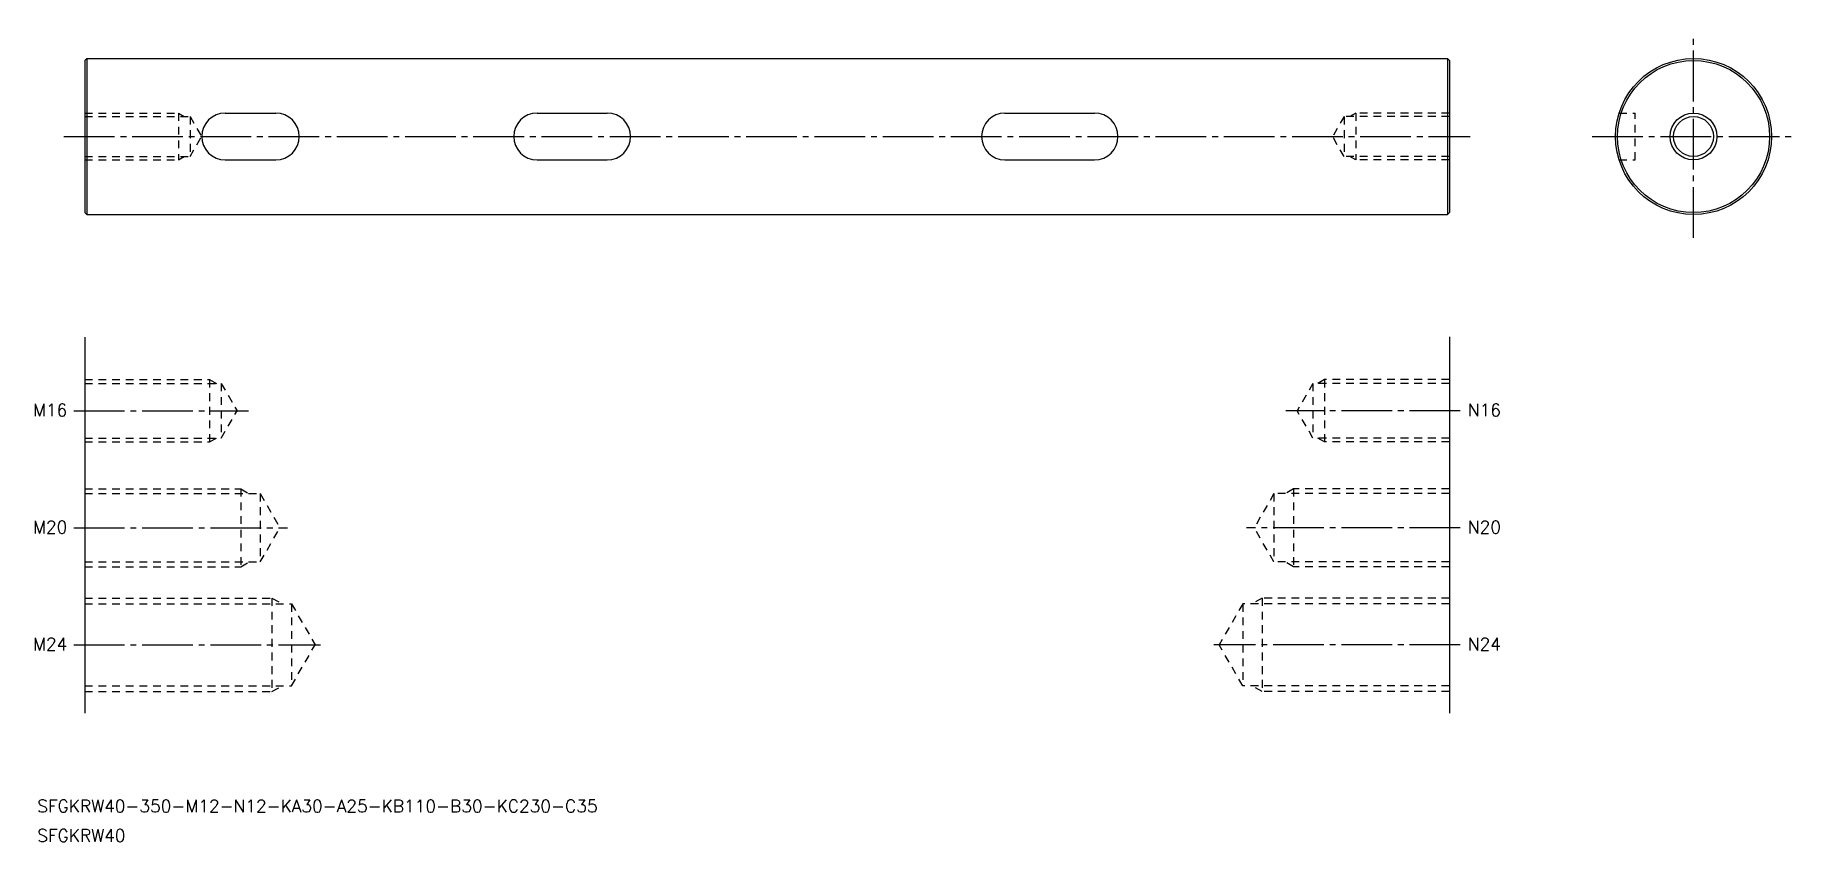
# Model space of a CAD drawing. Extents: x 10 to 461, y -23 to 184.
import ezdxf

# ---------------------------------------------------------------- set-up
doc = ezdxf.new("R2010")
doc.units = 0
doc.linetypes.add('CENTER', pattern=[17.5, 13, -1.5, 1.5, -1.5])
doc.linetypes.add('DASHED', pattern=[3.5, 2, -1.5])
doc.layers.get('0').update_dxf_attribs({"linetype": 'CONTINUOUS'})
doc.layers.add('CENTER', color=1, linetype='CENTER')
doc.styles.get("Standard").update_dxf_attribs({"font": 'txt.shx', "bigfont": '@extfont2.shx'})

msp = doc.modelspace()

# ---------------------------------------------------------------- linework, layer by layer
at = {"color": 7, "linetype": 'CONTINUOUS'}
for p, q in [((22.38, 177.09), (22.88, 177.59)), ((22.38, 177.09), (22.38, 138.09)), ((22.88, 177.59), (371.88, 177.59)), ((22.88, 177.59), (22.88, 137.59)), ((371.88, 177.59), (371.88, 137.59)), ((371.88, 177.59), (372.38, 177.09)), ((372.38, 177.09), (372.38, 138.09)), ((58.38, 163.59), (71.38, 163.59)), ((138.38, 163.59), (156.38, 163.59)), ((258.38, 163.59), (281.38, 163.59)), ((58.38, 151.59), (71.38, 151.59)), ((138.38, 151.59), (156.38, 151.59)), ((258.38, 151.59), (281.38, 151.59)), ((22.38, 138.09), (22.88, 137.59)), ((22.88, 137.59), (371.88, 137.59)), ((372.38, 138.09), (371.88, 137.59)), ((22.38, 106.2), (22.38, 9.75)), ((372.38, 106.28), (372.38, 9.75))]:
    msp.add_line(p, q, dxfattribs=at)
at = {"color": 3, "linetype": 'DASHED'}
for p, q in [((22.38, 163.59), (46.38, 163.59)), ((22.38, 162.71), (49.38, 162.71)), ((46.38, 163.59), (47.9, 162.71)), ((46.38, 163.59), (46.38, 151.59)), ((49.38, 162.71), (49.38, 152.46)), ((49.38, 162.71), (52.34, 157.59)), ((345.38, 162.71), (342.43, 157.59)), ((372.38, 162.71), (345.38, 162.71)), ((345.38, 162.71), (345.38, 152.46)), ((348.38, 163.59), (346.87, 162.71)), ((372.38, 163.59), (348.38, 163.59)), ((348.38, 163.59), (348.38, 151.59)), ((415.92, 163.59), (420, 163.59)), ((420, 151.59), (420, 163.59)), ((49.38, 152.46), (52.34, 157.59)), ((345.38, 152.46), (342.43, 157.59)), ((22.38, 152.46), (49.38, 152.46)), ((22.38, 151.59), (46.38, 151.59)), ((46.38, 151.59), (47.9, 152.46)), ((372.38, 152.46), (345.38, 152.46)), ((348.38, 151.59), (346.87, 152.46)), ((372.38, 151.59), (348.38, 151.59)), ((415.92, 151.59), (420, 151.59)), ((22.38, 95.29), (54.38, 95.29)), ((54.38, 95.29), (54.38, 79.29)), ((54.38, 95.29), (56.12, 94.29)), ((340.38, 95.29), (338.65, 94.29)), ((372.38, 95.29), (340.38, 95.29)), ((340.38, 95.29), (340.38, 79.29)), ((22.38, 94.29), (57.38, 94.29)), ((57.38, 94.29), (61.43, 87.29)), ((57.38, 94.29), (57.38, 80.29)), ((337.38, 94.29), (333.34, 87.29)), ((372.38, 94.29), (337.38, 94.29)), ((337.38, 94.29), (337.38, 80.29)), ((57.38, 80.29), (61.43, 87.29)), ((337.38, 80.29), (333.34, 87.29)), ((22.38, 80.29), (57.38, 80.29)), ((22.38, 79.29), (54.38, 79.29)), ((54.38, 79.29), (56.12, 80.29)), ((372.38, 80.29), (337.38, 80.29)), ((340.38, 79.29), (338.65, 80.29)), ((372.38, 79.29), (340.38, 79.29)), ((22.38, 67.29), (62.38, 67.29)), ((22.38, 66.04), (67.38, 66.04)), ((62.38, 67.29), (62.38, 47.29)), ((62.38, 67.29), (64.55, 66.04)), ((67.38, 66.04), (72.44, 57.29)), ((67.38, 66.04), (67.38, 48.54)), ((327.38, 66.04), (322.33, 57.29)), ((372.38, 66.04), (327.38, 66.04)), ((327.38, 66.04), (327.38, 48.54)), ((332.38, 67.29), (330.22, 66.04)), ((372.38, 67.29), (332.38, 67.29)), ((332.38, 67.29), (332.38, 47.29)), ((67.38, 48.54), (72.44, 57.29)), ((327.38, 48.54), (322.33, 57.29)), ((22.38, 48.54), (67.38, 48.54)), ((22.38, 47.29), (62.38, 47.29)), ((62.38, 47.29), (64.55, 48.54)), ((372.38, 48.54), (327.38, 48.54)), ((332.38, 47.29), (330.22, 48.54)), ((372.38, 47.29), (332.38, 47.29)), ((22.38, 39.29), (70.38, 39.29)), ((22.38, 37.79), (75.38, 37.79)), ((70.38, 39.29), (70.38, 15.29)), ((70.38, 39.29), (72.98, 37.79)), ((75.38, 37.79), (75.38, 16.79)), ((75.38, 37.79), (81.45, 27.29)), ((319.38, 37.79), (313.32, 27.29)), ((319.38, 37.79), (319.38, 16.79)), ((372.38, 37.79), (319.38, 37.79)), ((324.38, 39.29), (321.79, 37.79)), ((324.38, 39.29), (324.38, 15.29)), ((372.38, 39.29), (324.38, 39.29)), ((75.38, 16.79), (81.45, 27.29)), ((319.38, 16.79), (313.32, 27.29)), ((22.38, 16.79), (75.38, 16.79)), ((22.38, 15.29), (70.38, 15.29)), ((70.38, 15.29), (72.98, 16.79)), ((372.38, 16.79), (319.38, 16.79)), ((324.38, 15.29), (321.79, 16.79)), ((372.38, 15.29), (324.38, 15.29))]:
    msp.add_line(p, q, dxfattribs=at)
msp.add_line((372.38, 157.59), (372.38, 157.59))
at = {"color": 7, "linetype": 'CONTINUOUS'}
for radius in [20, 19.5, 5.12]:
    msp.add_circle((435, 157.59), radius, dxfattribs=at)
at = {"color": 3, "linetype": 'CONTINUOUS'}
msp.add_circle((435, 157.59), 6, dxfattribs=at)
at = {"color": 7, "linetype": 'CONTINUOUS'}
for centre, start, end in [((58.38, 157.59), 90, 270), ((71.38, 157.59), 270, 90), ((138.38, 157.59), 90, 270), ((156.38, 157.59), 270, 90), ((258.38, 157.59), 90, 270), ((281.38, 157.59), 270, 90)]:
    msp.add_arc(centre, 6, start, end, dxfattribs=at)
at = {"layer": 'CENTER', "color": 1, "linetype": 'CENTER'}
for p, q in [((435, 131.61), (435, 183.56)), ((17.03, 157.59), (377.74, 157.59)), ((409.02, 157.59), (460.97, 157.59)), ((19.59, 87.29), (64.38, 87.29)), ((375.18, 87.29), (330.39, 87.29)), ((19.59, 57.29), (74.39, 57.29)), ((375.18, 57.29), (320.38, 57.29)), ((19.59, 27.29), (82.79, 27.29)), ((375.18, 27.29), (311.97, 27.29))]:
    msp.add_line(p, q, dxfattribs=at)

# ---------------------------------------------------------------- texts
for s, p in [('M16', (9.1, 85.87)), ('N16', (377.1, 85.87)), ('M20', (9.1, 55.87)), ('N20', (377.1, 55.87)), ('M24', (9.1, 25.87)), ('N24', (377.1, 25.87)), ('SFGKRW40-350-M12-N12-KA30-A25-KB110-B30-KC230-C35', (10.18, -15.64)), ('SFGKRW40', (10.18, -23.2))]:
    msp.add_text(s, height=3.2).set_placement(p)

doc.saveas('drawing.dxf')
